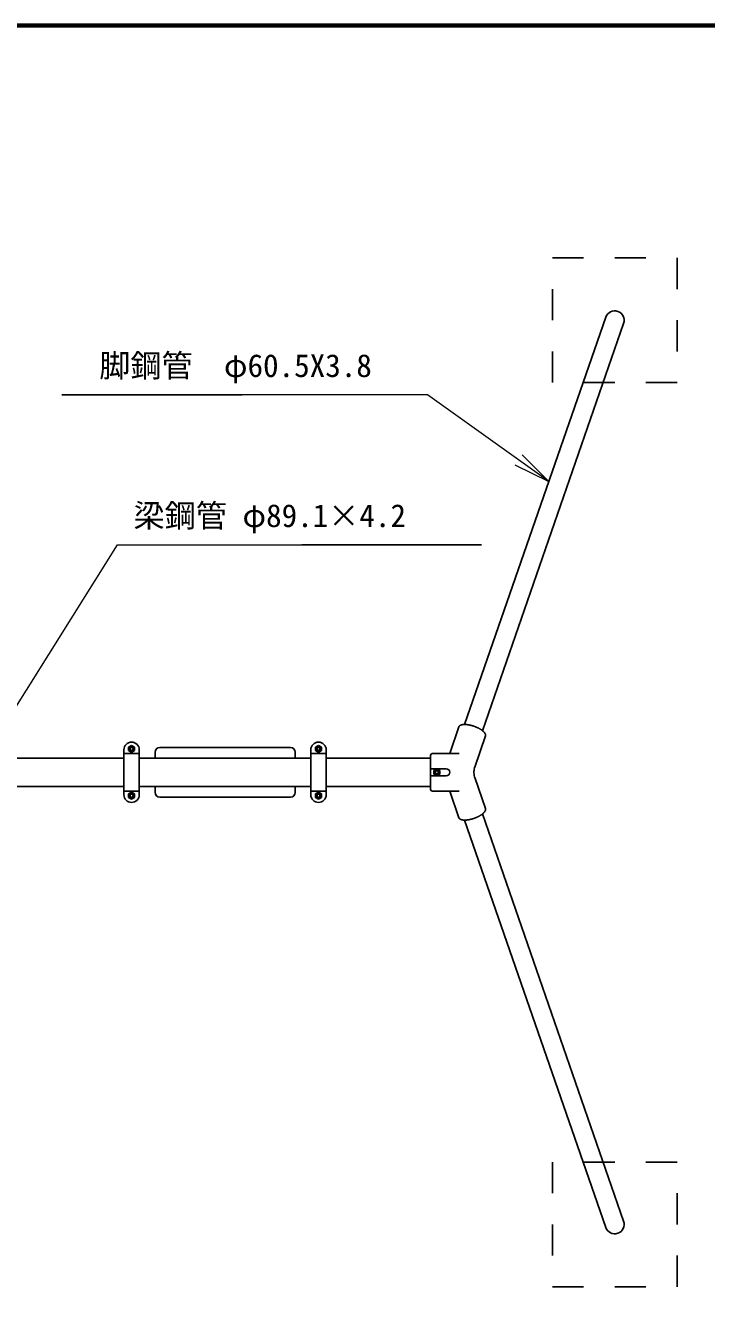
# Model space of a CAD drawing. Units: millimetres at full size, sheet at 1:40; details may follow other scales. Extents: x 600 to 16200, y 600 to 11280.
# Drawn here: x 3778 to 5964, y 7215 to 11280 of the extents above; entities that cross this region are included whole.
import ezdxf
from ezdxf.enums import TextEntityAlignment as Align

# ---------------------------------------------------------------- set-up
doc = ezdxf.new("R2010")
doc.units = ezdxf.units.MM
doc.header["$LTSCALE"] = 40
doc.linetypes.add('USER2', pattern=[5, 2.5, -2.5])
for name, color, linetype, lineweight in [('D-STR-HTXT\u3000旗上げ', 7, 'Continuous', 13), ('D-STR\u3000構造物外形線', 1, 'Continuous', 25), ('D-TTL', 7, 'Continuous', 70)]:
    doc.layers.add(name, color=color, linetype=linetype, lineweight=lineweight)
doc.styles.add('ＭＳ ゴシック', font='')
doc.styles.get('ＭＳ ゴシック').set_extended_font_data('MS Gothic')

# ---------------------------------------------------------------- blocks, each defined once
blk = doc.blocks.new('open_arrow')
at = {"color": 0, "linetype": 'Continuous', "lineweight": -2}
blk.add_lwpolyline([(7.5, 1.25), (0, 0), (7.5, -1.25)], dxfattribs=at)

msp = doc.modelspace()

# ---------------------------------------------------------------- linework, layer by layer
at = {"layer": 'D-STR-HTXT\u3000旗上げ'}
for points in [[(5457.96, 9816.77), (5068.06, 10094.44), (5052.06, 10094.44), (3895.21, 10094.44), (4473.63, 10094.44)], [(3631.8, 8910.15), (4073.43, 9613.24), (4089.43, 9613.24), (5241.72, 9613.24), (4665.57, 9613.24)]]:
    msp.add_lwpolyline(points, dxfattribs=at)
at = {"layer": 'D-STR\u3000構造物外形線'}
for p, q in [((5187.75, 9037.37), (5640.74, 10343.96)), ((5244.91, 9017.56), (5697.9, 10324.14)), ((5139.79, 8944.05), (5169.6, 9030.04)), ((5219.92, 8900.43), (5254.63, 9000.55)), ((4094.07, 8956.05), (4094.07, 8884.05)), ((4094.07, 8944.05), (4143.57, 8944.05)), ((4109.29, 8964.53), (4118.82, 8970)), ((4109.29, 8953.58), (4109.29, 8964.53)), ((4118.82, 8948.1), (4109.29, 8953.58)), ((4109.59, 8961.53), (4112.07, 8965.8)), ((4109.59, 8956.58), (4109.59, 8961.53)), ((4112.07, 8952.38), (4109.59, 8956.58)), ((4112.07, 8965.8), (4116.34, 8968.28)), ((4116.34, 8949.9), (4112.07, 8952.38)), ((4112.82, 8959.05), (4113.04, 8960.63)), ((4113.04, 8957.48), (4112.82, 8959.05)), ((4113.04, 8960.63), (4113.64, 8962.05)), ((4113.64, 8956.05), (4113.04, 8957.48)), ((4113.64, 8962.05), (4114.54, 8963.33)), ((4114.54, 8954.85), (4113.64, 8956.05)), ((4114.09, 8959.05), (4114.32, 8960.55)), ((4114.32, 8957.63), (4114.09, 8959.05)), ((4114.32, 8960.55), (4114.99, 8961.83)), ((4114.99, 8956.28), (4114.32, 8957.63)), ((4114.54, 8963.33), (4115.82, 8964.23)), ((4115.82, 8953.88), (4114.54, 8954.85)), ((4114.99, 8961.83), (4116.04, 8962.88)), ((4116.04, 8955.23), (4114.99, 8956.28)), ((4115.82, 8964.23), (4117.24, 8964.83)), ((4117.24, 8953.28), (4115.82, 8953.88)), ((4116.04, 8962.88), (4117.32, 8963.55)), ((4117.32, 8954.55), (4116.04, 8955.23)), ((4116.34, 8968.28), (4121.29, 8968.28)), ((4121.29, 8949.9), (4116.34, 8949.9)), ((4117.24, 8964.83), (4118.82, 8965.05)), ((4118.82, 8953.05), (4117.24, 8953.28)), ((4117.32, 8963.55), (4118.82, 8963.78)), ((4118.82, 8954.33), (4117.32, 8954.55)), ((4118.82, 8970), (4128.27, 8964.53)), ((4118.82, 8965.05), (4120.39, 8964.83)), ((4118.82, 8963.78), (4120.24, 8963.55)), ((4120.24, 8954.55), (4118.82, 8954.33)), ((4128.27, 8953.58), (4118.82, 8948.1)), ((4120.39, 8953.28), (4118.82, 8953.05)), ((4120.24, 8963.55), (4121.59, 8962.88)), ((4121.59, 8955.23), (4120.24, 8954.55)), ((4120.39, 8964.83), (4121.82, 8964.23)), ((4121.82, 8953.88), (4120.39, 8953.28)), ((4121.29, 8968.28), (4125.49, 8965.8)), ((4125.49, 8952.38), (4121.29, 8949.9)), ((4121.59, 8962.88), (4122.64, 8961.83)), ((4122.64, 8956.28), (4121.59, 8955.23)), ((4121.82, 8964.23), (4123.02, 8963.33)), ((4123.02, 8954.85), (4121.82, 8953.88)), ((4122.64, 8961.83), (4123.32, 8960.55)), ((4123.32, 8957.63), (4122.64, 8956.28)), ((4123.02, 8963.33), (4123.99, 8962.05)), ((4123.99, 8956.05), (4123.02, 8954.85)), ((4123.32, 8960.55), (4123.54, 8959.05)), ((4123.54, 8959.05), (4123.32, 8957.63)), ((4123.99, 8962.05), (4124.59, 8960.63)), ((4124.59, 8957.48), (4123.99, 8956.05)), ((4124.59, 8960.63), (4124.82, 8959.05)), ((4124.82, 8959.05), (4124.59, 8957.48)), ((4125.49, 8965.8), (4127.97, 8961.53)), ((4127.97, 8956.58), (4125.49, 8952.38)), ((4127.97, 8961.53), (4127.97, 8956.58)), ((4128.27, 8964.53), (4128.27, 8953.58)), ((4143.57, 8956.05), (4143.57, 8884.05)), ((4194.38, 8929.05), (4194.38, 8948.55)), ((4209.38, 8963.55), (4419.38, 8963.55)), ((4629.38, 8963.55), (4419.38, 8963.55)), ((4644.38, 8929.05), (4644.38, 8948.55)), ((4694.07, 8956.05), (4694.07, 8884.05)), ((4694.07, 8944.05), (4743.57, 8944.05)), ((4709.29, 8964.53), (4718.82, 8970)), ((4709.29, 8953.58), (4709.29, 8964.53)), ((4718.82, 8948.1), (4709.29, 8953.58)), ((4709.59, 8961.53), (4712.07, 8965.8)), ((4709.59, 8956.58), (4709.59, 8961.53)), ((4712.07, 8952.38), (4709.59, 8956.58)), ((4712.07, 8965.8), (4716.34, 8968.28)), ((4716.34, 8949.9), (4712.07, 8952.38)), ((4712.82, 8959.05), (4713.04, 8960.63)), ((4713.04, 8957.48), (4712.82, 8959.05)), ((4713.04, 8960.63), (4713.64, 8962.05)), ((4713.64, 8956.05), (4713.04, 8957.48)), ((4713.64, 8962.05), (4714.54, 8963.33)), ((4714.54, 8954.85), (4713.64, 8956.05)), ((4714.09, 8959.05), (4714.32, 8960.55)), ((4714.32, 8957.63), (4714.09, 8959.05)), ((4714.32, 8960.55), (4714.99, 8961.83)), ((4714.99, 8956.28), (4714.32, 8957.63)), ((4714.54, 8963.33), (4715.82, 8964.23)), ((4715.82, 8953.88), (4714.54, 8954.85)), ((4714.99, 8961.83), (4716.04, 8962.88)), ((4716.04, 8955.23), (4714.99, 8956.28)), ((4715.82, 8964.23), (4717.24, 8964.83)), ((4717.24, 8953.28), (4715.82, 8953.88)), ((4716.04, 8962.88), (4717.32, 8963.55)), ((4717.32, 8954.55), (4716.04, 8955.23)), ((4716.34, 8968.28), (4721.29, 8968.28)), ((4721.29, 8949.9), (4716.34, 8949.9)), ((4717.24, 8964.83), (4718.82, 8965.05)), ((4718.82, 8953.05), (4717.24, 8953.28)), ((4717.32, 8963.55), (4718.82, 8963.78)), ((4718.82, 8954.33), (4717.32, 8954.55)), ((4718.82, 8970), (4728.27, 8964.53)), ((4718.82, 8965.05), (4720.39, 8964.83)), ((4718.82, 8963.78), (4720.24, 8963.55)), ((4720.24, 8954.55), (4718.82, 8954.33)), ((4728.27, 8953.58), (4718.82, 8948.1)), ((4720.39, 8953.28), (4718.82, 8953.05)), ((4720.24, 8963.55), (4721.59, 8962.88)), ((4721.59, 8955.23), (4720.24, 8954.55)), ((4720.39, 8964.83), (4721.82, 8964.23)), ((4721.82, 8953.88), (4720.39, 8953.28)), ((4721.29, 8968.28), (4725.49, 8965.8)), ((4725.49, 8952.38), (4721.29, 8949.9)), ((4721.59, 8962.88), (4722.64, 8961.83)), ((4722.64, 8956.28), (4721.59, 8955.23)), ((4721.82, 8964.23), (4723.02, 8963.33)), ((4723.02, 8954.85), (4721.82, 8953.88)), ((4722.64, 8961.83), (4723.32, 8960.55)), ((4723.32, 8957.63), (4722.64, 8956.28)), ((4723.02, 8963.33), (4723.99, 8962.05)), ((4723.99, 8956.05), (4723.02, 8954.85)), ((4723.32, 8960.55), (4723.54, 8959.05)), ((4723.54, 8959.05), (4723.32, 8957.63)), ((4723.99, 8962.05), (4724.59, 8960.63)), ((4724.59, 8957.48), (4723.99, 8956.05)), ((4724.59, 8960.63), (4724.82, 8959.05)), ((4724.82, 8959.05), (4724.59, 8957.48)), ((4725.49, 8965.8), (4727.97, 8961.53)), ((4727.97, 8956.58), (4725.49, 8952.38)), ((4727.97, 8961.53), (4727.97, 8956.58)), ((4728.27, 8964.53), (4728.27, 8953.58)), ((4743.57, 8956.05), (4743.57, 8884.05)), ((5169.87, 8944.05), (5083.57, 8944.05)), ((3819.32, 8929.05), (3543.57, 8929.05)), ((3819.32, 8929.05), (4094.07, 8929.05)), ((4143.82, 8929.05), (4694.32, 8929.05)), ((4743.57, 8929.05), (5078.57, 8929.05)), ((5078.57, 8939.05), (5078.57, 8884.05)), ((4094.07, 8812.05), (4094.07, 8884.05)), ((4143.57, 8812.05), (4143.57, 8884.05)), ((4694.07, 8812.05), (4694.07, 8884.05)), ((4743.57, 8812.05), (4743.57, 8884.05)), ((5128.82, 8895.05), (5078.57, 8895.05)), ((5078.57, 8829.05), (5078.57, 8884.05)), ((5128.82, 8873.05), (5078.57, 8873.05)), ((5089.12, 8889.53), (5098.57, 8895)), ((5089.12, 8878.58), (5089.12, 8889.53)), ((5098.57, 8873.1), (5089.12, 8878.58)), ((5089.42, 8886.53), (5091.89, 8890.73)), ((5089.42, 8881.58), (5089.42, 8886.53)), ((5091.89, 8877.3), (5089.42, 8881.58)), ((5091.89, 8890.73), (5096.09, 8893.2)), ((5096.09, 8874.83), (5091.89, 8877.3)), ((5092.57, 8884.05), (5092.79, 8885.63)), ((5092.79, 8882.48), (5092.57, 8884.05)), ((5092.79, 8885.63), (5093.39, 8887.05)), ((5093.39, 8881.05), (5092.79, 8882.48)), ((5093.39, 8887.05), (5094.37, 8888.25)), ((5094.37, 8879.78), (5093.39, 8881.05)), ((5093.84, 8884.05), (5094.07, 8885.48)), ((5094.07, 8882.55), (5093.84, 8884.05)), ((5094.07, 8885.48), (5094.74, 8886.83)), ((5094.74, 8881.28), (5094.07, 8882.55)), ((5094.37, 8888.25), (5095.57, 8889.23)), ((5095.57, 8878.88), (5094.37, 8879.78)), ((5094.74, 8886.83), (5095.79, 8887.88)), ((5095.79, 8880.23), (5094.74, 8881.28)), ((5095.57, 8889.23), (5096.99, 8889.83)), ((5096.99, 8878.28), (5095.57, 8878.88)), ((5095.79, 8887.88), (5097.14, 8888.55)), ((5097.14, 8879.55), (5095.79, 8880.23)), ((5096.09, 8893.2), (5101.04, 8893.2)), ((5101.04, 8874.83), (5096.09, 8874.83)), ((5096.99, 8889.83), (5098.57, 8890.05)), ((5098.57, 8878.05), (5096.99, 8878.28)), ((5097.14, 8888.55), (5098.57, 8888.78)), ((5098.57, 8879.33), (5097.14, 8879.55)), ((5098.57, 8895), (5108.09, 8889.53)), ((5098.57, 8890.05), (5100.14, 8889.83)), ((5098.57, 8888.78), (5100.07, 8888.55)), ((5100.07, 8879.55), (5098.57, 8879.33)), ((5108.09, 8878.58), (5098.57, 8873.1)), ((5100.14, 8878.28), (5098.57, 8878.05)), ((5100.07, 8888.55), (5101.34, 8887.88)), ((5101.34, 8880.23), (5100.07, 8879.55)), ((5100.14, 8889.83), (5101.57, 8889.23)), ((5101.57, 8878.88), (5100.14, 8878.28)), ((5101.04, 8893.2), (5105.32, 8890.73)), ((5105.32, 8877.3), (5101.04, 8874.83)), ((5101.34, 8887.88), (5102.39, 8886.83)), ((5102.39, 8881.28), (5101.34, 8880.23)), ((5101.57, 8889.23), (5102.84, 8888.25)), ((5102.84, 8879.78), (5101.57, 8878.88)), ((5102.39, 8886.83), (5103.07, 8885.48)), ((5103.07, 8882.55), (5102.39, 8881.28)), ((5102.84, 8888.25), (5103.74, 8887.05)), ((5103.74, 8881.05), (5102.84, 8879.78)), ((5103.07, 8885.48), (5103.29, 8884.05)), ((5103.29, 8884.05), (5103.07, 8882.55)), ((5103.74, 8887.05), (5104.34, 8885.63)), ((5104.34, 8882.48), (5103.74, 8881.05)), ((5104.34, 8885.63), (5104.57, 8884.05)), ((5104.57, 8884.05), (5104.34, 8882.48)), ((5105.32, 8890.73), (5107.79, 8886.53)), ((5107.79, 8881.58), (5105.32, 8877.3)), ((5107.79, 8886.53), (5107.79, 8881.58)), ((5108.09, 8889.53), (5108.09, 8878.58)), ((5219.92, 8867.67), (5254.63, 8767.55)), ((3819.32, 8839.05), (3543.57, 8839.05)), ((3819.32, 8839.05), (4094.07, 8839.05)), ((4094.07, 8824.05), (4143.57, 8824.05)), ((4143.82, 8839.05), (4694.32, 8839.05)), ((4194.38, 8819.55), (4194.38, 8839.05)), ((4644.38, 8819.55), (4644.38, 8839.05)), ((4694.07, 8824.05), (4743.57, 8824.05)), ((4743.57, 8839.05), (5078.57, 8839.05)), ((5169.87, 8824.05), (5083.57, 8824.05)), ((5139.79, 8824.05), (5169.6, 8738.07)), ((4118.82, 8820), (4109.29, 8814.53)), ((4109.29, 8814.53), (4109.29, 8803.58)), ((4109.29, 8803.58), (4118.82, 8798.1)), ((4112.07, 8815.73), (4109.59, 8811.53)), ((4109.59, 8811.53), (4109.59, 8806.58)), ((4109.59, 8806.58), (4112.07, 8802.3)), ((4116.34, 8818.2), (4112.07, 8815.73)), ((4112.07, 8802.3), (4116.34, 8799.83)), ((4113.04, 8810.63), (4112.82, 8809.05)), ((4112.82, 8809.05), (4113.04, 8807.48)), ((4113.64, 8812.05), (4113.04, 8810.63)), ((4113.04, 8807.48), (4113.64, 8806.05)), ((4114.54, 8813.25), (4113.64, 8812.05)), ((4113.64, 8806.05), (4114.54, 8804.78)), ((4114.32, 8810.48), (4114.09, 8809.05)), ((4114.09, 8809.05), (4114.32, 8807.55)), ((4114.99, 8811.83), (4114.32, 8810.48)), ((4114.32, 8807.55), (4114.99, 8806.28)), ((4115.82, 8814.23), (4114.54, 8813.25)), ((4114.54, 8804.78), (4115.82, 8803.88)), ((4116.04, 8812.88), (4114.99, 8811.83)), ((4114.99, 8806.28), (4116.04, 8805.23)), ((4117.24, 8814.83), (4115.82, 8814.23)), ((4115.82, 8803.88), (4117.24, 8803.28)), ((4117.32, 8813.55), (4116.04, 8812.88)), ((4116.04, 8805.23), (4117.32, 8804.55)), ((4121.29, 8818.2), (4116.34, 8818.2)), ((4116.34, 8799.83), (4121.29, 8799.83)), ((4118.82, 8815.05), (4117.24, 8814.83)), ((4117.24, 8803.28), (4118.82, 8803.05)), ((4118.82, 8813.78), (4117.32, 8813.55)), ((4117.32, 8804.55), (4118.82, 8804.33)), ((4128.27, 8814.53), (4118.82, 8820)), ((4120.39, 8814.83), (4118.82, 8815.05)), ((4120.24, 8813.55), (4118.82, 8813.78)), ((4118.82, 8804.33), (4120.24, 8804.55)), ((4118.82, 8798.1), (4128.27, 8803.58)), ((4118.82, 8803.05), (4120.39, 8803.28)), ((4121.59, 8812.88), (4120.24, 8813.55)), ((4120.24, 8804.55), (4121.59, 8805.23)), ((4121.82, 8814.23), (4120.39, 8814.83)), ((4120.39, 8803.28), (4121.82, 8803.88)), ((4125.49, 8815.73), (4121.29, 8818.2)), ((4121.29, 8799.83), (4125.49, 8802.3)), ((4122.64, 8811.83), (4121.59, 8812.88)), ((4121.59, 8805.23), (4122.64, 8806.28)), ((4123.02, 8813.25), (4121.82, 8814.23)), ((4121.82, 8803.88), (4123.02, 8804.78)), ((4123.32, 8810.48), (4122.64, 8811.83)), ((4122.64, 8806.28), (4123.32, 8807.55)), ((4123.99, 8812.05), (4123.02, 8813.25)), ((4123.02, 8804.78), (4123.99, 8806.05)), ((4123.54, 8809.05), (4123.32, 8810.48)), ((4123.32, 8807.55), (4123.54, 8809.05)), ((4124.59, 8810.63), (4123.99, 8812.05)), ((4123.99, 8806.05), (4124.59, 8807.48)), ((4124.82, 8809.05), (4124.59, 8810.63)), ((4124.59, 8807.48), (4124.82, 8809.05)), ((4127.97, 8811.53), (4125.49, 8815.73)), ((4125.49, 8802.3), (4127.97, 8806.58)), ((4127.97, 8806.58), (4127.97, 8811.53)), ((4128.27, 8803.58), (4128.27, 8814.53)), ((4209.38, 8804.55), (4419.38, 8804.55)), ((4629.38, 8804.55), (4419.38, 8804.55)), ((4718.82, 8820), (4709.29, 8814.53)), ((4709.29, 8814.53), (4709.29, 8803.58)), ((4709.29, 8803.58), (4718.82, 8798.1)), ((4712.07, 8815.73), (4709.59, 8811.53)), ((4709.59, 8811.53), (4709.59, 8806.58)), ((4709.59, 8806.58), (4712.07, 8802.3)), ((4716.34, 8818.2), (4712.07, 8815.73)), ((4712.07, 8802.3), (4716.34, 8799.83)), ((4713.04, 8810.63), (4712.82, 8809.05)), ((4712.82, 8809.05), (4713.04, 8807.48)), ((4713.64, 8812.05), (4713.04, 8810.63)), ((4713.04, 8807.48), (4713.64, 8806.05)), ((4714.54, 8813.25), (4713.64, 8812.05)), ((4713.64, 8806.05), (4714.54, 8804.78)), ((4714.32, 8810.48), (4714.09, 8809.05)), ((4714.09, 8809.05), (4714.32, 8807.55)), ((4714.99, 8811.83), (4714.32, 8810.48)), ((4714.32, 8807.55), (4714.99, 8806.28)), ((4715.82, 8814.23), (4714.54, 8813.25)), ((4714.54, 8804.78), (4715.82, 8803.88)), ((4716.04, 8812.88), (4714.99, 8811.83)), ((4714.99, 8806.28), (4716.04, 8805.23)), ((4717.24, 8814.83), (4715.82, 8814.23)), ((4715.82, 8803.88), (4717.24, 8803.28)), ((4717.32, 8813.55), (4716.04, 8812.88)), ((4716.04, 8805.23), (4717.32, 8804.55)), ((4721.29, 8818.2), (4716.34, 8818.2)), ((4716.34, 8799.83), (4721.29, 8799.83)), ((4718.82, 8815.05), (4717.24, 8814.83)), ((4717.24, 8803.28), (4718.82, 8803.05)), ((4718.82, 8813.78), (4717.32, 8813.55)), ((4717.32, 8804.55), (4718.82, 8804.33)), ((4728.27, 8814.53), (4718.82, 8820)), ((4720.39, 8814.83), (4718.82, 8815.05)), ((4720.24, 8813.55), (4718.82, 8813.78)), ((4718.82, 8804.33), (4720.24, 8804.55)), ((4718.82, 8798.1), (4728.27, 8803.58)), ((4718.82, 8803.05), (4720.39, 8803.28)), ((4721.59, 8812.88), (4720.24, 8813.55)), ((4720.24, 8804.55), (4721.59, 8805.23)), ((4721.82, 8814.23), (4720.39, 8814.83)), ((4720.39, 8803.28), (4721.82, 8803.88)), ((4725.49, 8815.73), (4721.29, 8818.2)), ((4721.29, 8799.83), (4725.49, 8802.3)), ((4722.64, 8811.83), (4721.59, 8812.88)), ((4721.59, 8805.23), (4722.64, 8806.28)), ((4723.02, 8813.25), (4721.82, 8814.23)), ((4721.82, 8803.88), (4723.02, 8804.78)), ((4723.32, 8810.48), (4722.64, 8811.83)), ((4722.64, 8806.28), (4723.32, 8807.55)), ((4723.99, 8812.05), (4723.02, 8813.25)), ((4723.02, 8804.78), (4723.99, 8806.05)), ((4723.54, 8809.05), (4723.32, 8810.48)), ((4723.32, 8807.55), (4723.54, 8809.05)), ((4724.59, 8810.63), (4723.99, 8812.05)), ((4723.99, 8806.05), (4724.59, 8807.48)), ((4724.82, 8809.05), (4724.59, 8810.63)), ((4724.59, 8807.48), (4724.82, 8809.05)), ((4727.97, 8811.53), (4725.49, 8815.73)), ((4725.49, 8802.3), (4727.97, 8806.58)), ((4727.97, 8806.58), (4727.97, 8811.53)), ((4728.27, 8803.58), (4728.27, 8814.53)), ((5244.91, 8750.55), (5697.9, 7443.96)), ((5187.75, 8730.73), (5640.74, 7424.14))]:
    msp.add_line(p, q, dxfattribs=at)
at = {"layer": 'D-STR\u3000構造物外形線', "linetype": 'USER2'}
for points in [[(5869.32, 10134.05), (5469.32, 10134.05), (5469.32, 10534.05), (5869.32, 10534.05)], [(5869.32, 7634.05), (5469.32, 7634.05), (5469.32, 7234.05), (5869.32, 7234.05)]]:
    msp.add_lwpolyline(points, close=True, dxfattribs=at)
at = {"layer": 'D-STR\u3000構造物外形線'}
for points in [[(5254.63, 9000.55), (5254.79, 9001.08), (5254.9, 9001.62), (5254.98, 9002.17), (5255.01, 9002.73), (5255, 9003.31), (5254.95, 9003.9), (5254.85, 9004.5), (5254.71, 9005.11), (5254.53, 9005.73), (5254.31, 9006.36), (5254.05, 9007), (5253.74, 9007.64), (5253.4, 9008.3), (5253.01, 9008.96), (5252.58, 9009.63), (5252.12, 9010.3), (5251.61, 9010.98), (5251.07, 9011.66), (5250.48, 9012.35), (5249.86, 9013.03), (5249.2, 9013.73), (5248.51, 9014.42), (5247.78, 9015.11), (5247.01, 9015.81), (5246.21, 9016.5), (5245.37, 9017.19), (5244.51, 9017.88), (5243.61, 9018.57), (5242.68, 9019.25), (5241.72, 9019.93), (5240.73, 9020.61), (5239.71, 9021.28), (5238.66, 9021.94), (5237.59, 9022.6), (5236.49, 9023.25), (5235.37, 9023.9), (5234.23, 9024.53), (5233.06, 9025.16), (5231.88, 9025.77), (5230.67, 9026.38), (5229.45, 9026.97), (5228.21, 9027.56), (5226.95, 9028.13), (5225.68, 9028.68), (5224.39, 9029.23), (5223.1, 9029.76), (5221.79, 9030.28), (5220.47, 9030.78), (5219.15, 9031.27), (5217.81, 9031.74), (5216.48, 9032.19), (5215.13, 9032.63), (5213.79, 9033.05), (5212.44, 9033.46), (5211.09, 9033.84), (5209.75, 9034.21), (5208.4, 9034.56), (5207.06, 9034.89), (5205.73, 9035.2), (5204.4, 9035.49), (5203.07, 9035.76), (5201.76, 9036.01), (5200.46, 9036.24), (5199.17, 9036.45), (5197.89, 9036.64), (5196.63, 9036.81), (5195.38, 9036.95), (5194.14, 9037.08), (5192.93, 9037.18), (5191.73, 9037.26), (5190.56, 9037.32), (5189.4, 9037.36), (5188.27, 9037.38), (5187.16, 9037.37), (5186.08, 9037.35), (5185.02, 9037.3), (5183.99, 9037.23), (5182.99, 9037.13), (5182.01, 9037.02), (5181.07, 9036.89), (5180.15, 9036.73), (5179.27, 9036.55), (5178.42, 9036.35), (5177.6, 9036.13), (5176.82, 9035.89), (5176.07, 9035.63), (5175.36, 9035.35), (5174.68, 9035.05), (5174.04, 9034.73), (5173.44, 9034.4), (5172.87, 9034.04), (5172.35, 9033.66), (5171.86, 9033.27), (5171.42, 9032.86), (5171.01, 9032.43), (5170.65, 9031.98), (5170.32, 9031.52), (5170.04, 9031.04), (5169.8, 9030.54), (5169.6, 9030.04)], [(5254.63, 8767.55), (5254.79, 8767.03), (5254.9, 8766.49), (5254.98, 8765.94), (5255.01, 8765.37), (5255, 8764.8), (5254.95, 8764.21), (5254.85, 8763.61), (5254.71, 8763), (5254.53, 8762.38), (5254.31, 8761.75), (5254.05, 8761.11), (5253.74, 8760.46), (5253.4, 8759.81), (5253.01, 8759.15), (5252.58, 8758.48), (5252.12, 8757.81), (5251.61, 8757.13), (5251.07, 8756.44), (5250.48, 8755.76), (5249.86, 8755.07), (5249.2, 8754.38), (5248.51, 8753.69), (5247.78, 8752.99), (5247.01, 8752.3), (5246.21, 8751.61), (5245.37, 8750.91), (5244.51, 8750.22), (5243.61, 8749.54), (5242.68, 8748.85), (5241.72, 8748.17), (5240.73, 8747.5), (5239.71, 8746.82), (5238.66, 8746.16), (5237.59, 8745.5), (5236.49, 8744.85), (5235.37, 8744.21), (5234.23, 8743.57), (5233.06, 8742.95), (5231.88, 8742.33), (5230.67, 8741.73), (5229.45, 8741.13), (5228.21, 8740.55), (5226.95, 8739.98), (5225.68, 8739.42), (5224.39, 8738.87), (5223.1, 8738.34), (5221.79, 8737.83), (5220.47, 8737.32), (5219.15, 8736.84), (5217.81, 8736.37), (5216.48, 8735.91), (5215.13, 8735.47), (5213.79, 8735.05), (5212.44, 8734.65), (5211.09, 8734.26), (5209.75, 8733.9), (5208.4, 8733.55), (5207.06, 8733.22), (5205.73, 8732.91), (5204.4, 8732.62), (5203.07, 8732.35), (5201.76, 8732.09), (5200.46, 8731.86), (5199.17, 8731.66), (5197.89, 8731.47), (5196.63, 8731.3), (5195.38, 8731.15), (5194.14, 8731.03), (5192.93, 8730.92), (5191.73, 8730.84), (5190.56, 8730.78), (5189.4, 8730.74), (5188.27, 8730.73), (5187.16, 8730.73), (5186.08, 8730.76), (5185.02, 8730.81), (5183.99, 8730.88), (5182.99, 8730.97), (5182.01, 8731.08), (5181.07, 8731.22), (5180.15, 8731.38), (5179.27, 8731.55), (5178.42, 8731.75), (5177.6, 8731.97), (5176.82, 8732.21), (5176.07, 8732.47), (5175.36, 8732.75), (5174.68, 8733.05), (5174.04, 8733.37), (5173.44, 8733.71), (5172.87, 8734.07), (5172.35, 8734.44), (5171.86, 8734.84), (5171.42, 8735.25), (5171.01, 8735.68), (5170.65, 8736.12), (5170.32, 8736.59), (5170.04, 8737.07), (5169.8, 8737.56), (5169.6, 8738.07)]]:
    msp.add_lwpolyline(points, dxfattribs=at)
for centre, radius, start, end in [((5669.32, 10334.05), 30.25, 340.87894, 160.87894), ((4118.82, 8956.05), 24.75, 0, 180), ((4209.38, 8948.55), 15, 90, 180), ((4629.38, 8948.55), 15, 0, 90), ((4718.82, 8956.05), 24.75, 0, 180), ((5083.57, 8939.05), 5, 90, 180), ((5128.82, 8884.05), 11, 270, 90), ((5267.16, 8884.05), 50, 160.87894, 199.12106), ((5083.57, 8829.05), 5, 180, 270), ((4118.82, 8812.05), 24.75, 180, 0), ((4209.38, 8819.55), 15, 180, 270), ((4629.38, 8819.55), 15, 270, 0), ((4718.82, 8812.05), 24.75, 180, 0), ((5669.32, 7434.05), 30.25, 199.12106, 19.12106)]:
    msp.add_arc(centre, radius, start, end, dxfattribs=at)
at = {"layer": 'D-TTL'}
msp.add_lwpolyline([(600, 600), (600, 11280), (16200, 11280), (16200, 600)], close=True, dxfattribs=at)

# ---------------------------------------------------------------- block references
at = {"layer": 'D-STR-HTXT\u3000旗上げ', "xscale": 16, "yscale": 16, "rotation": 144.5}
msp.add_blockref('open_arrow', (5457.96, 9816.77), dxfattribs=at)

# ---------------------------------------------------------------- texts
at = {"layer": 'D-STR-HTXT\u3000旗上げ', "style": 'ＭＳ ゴシック'}
for s, p in [('脚鋼管\u3000φ60.5X3.8', (4015.21, 10129.95)), ('梁鋼管 φ89.1×4.2', (4124.94, 9648.75))]:
    msp.add_text(s, height=73.31, dxfattribs=at).set_placement(p, align=Align.BOTTOM_LEFT)

doc.saveas('drawing.dxf')
